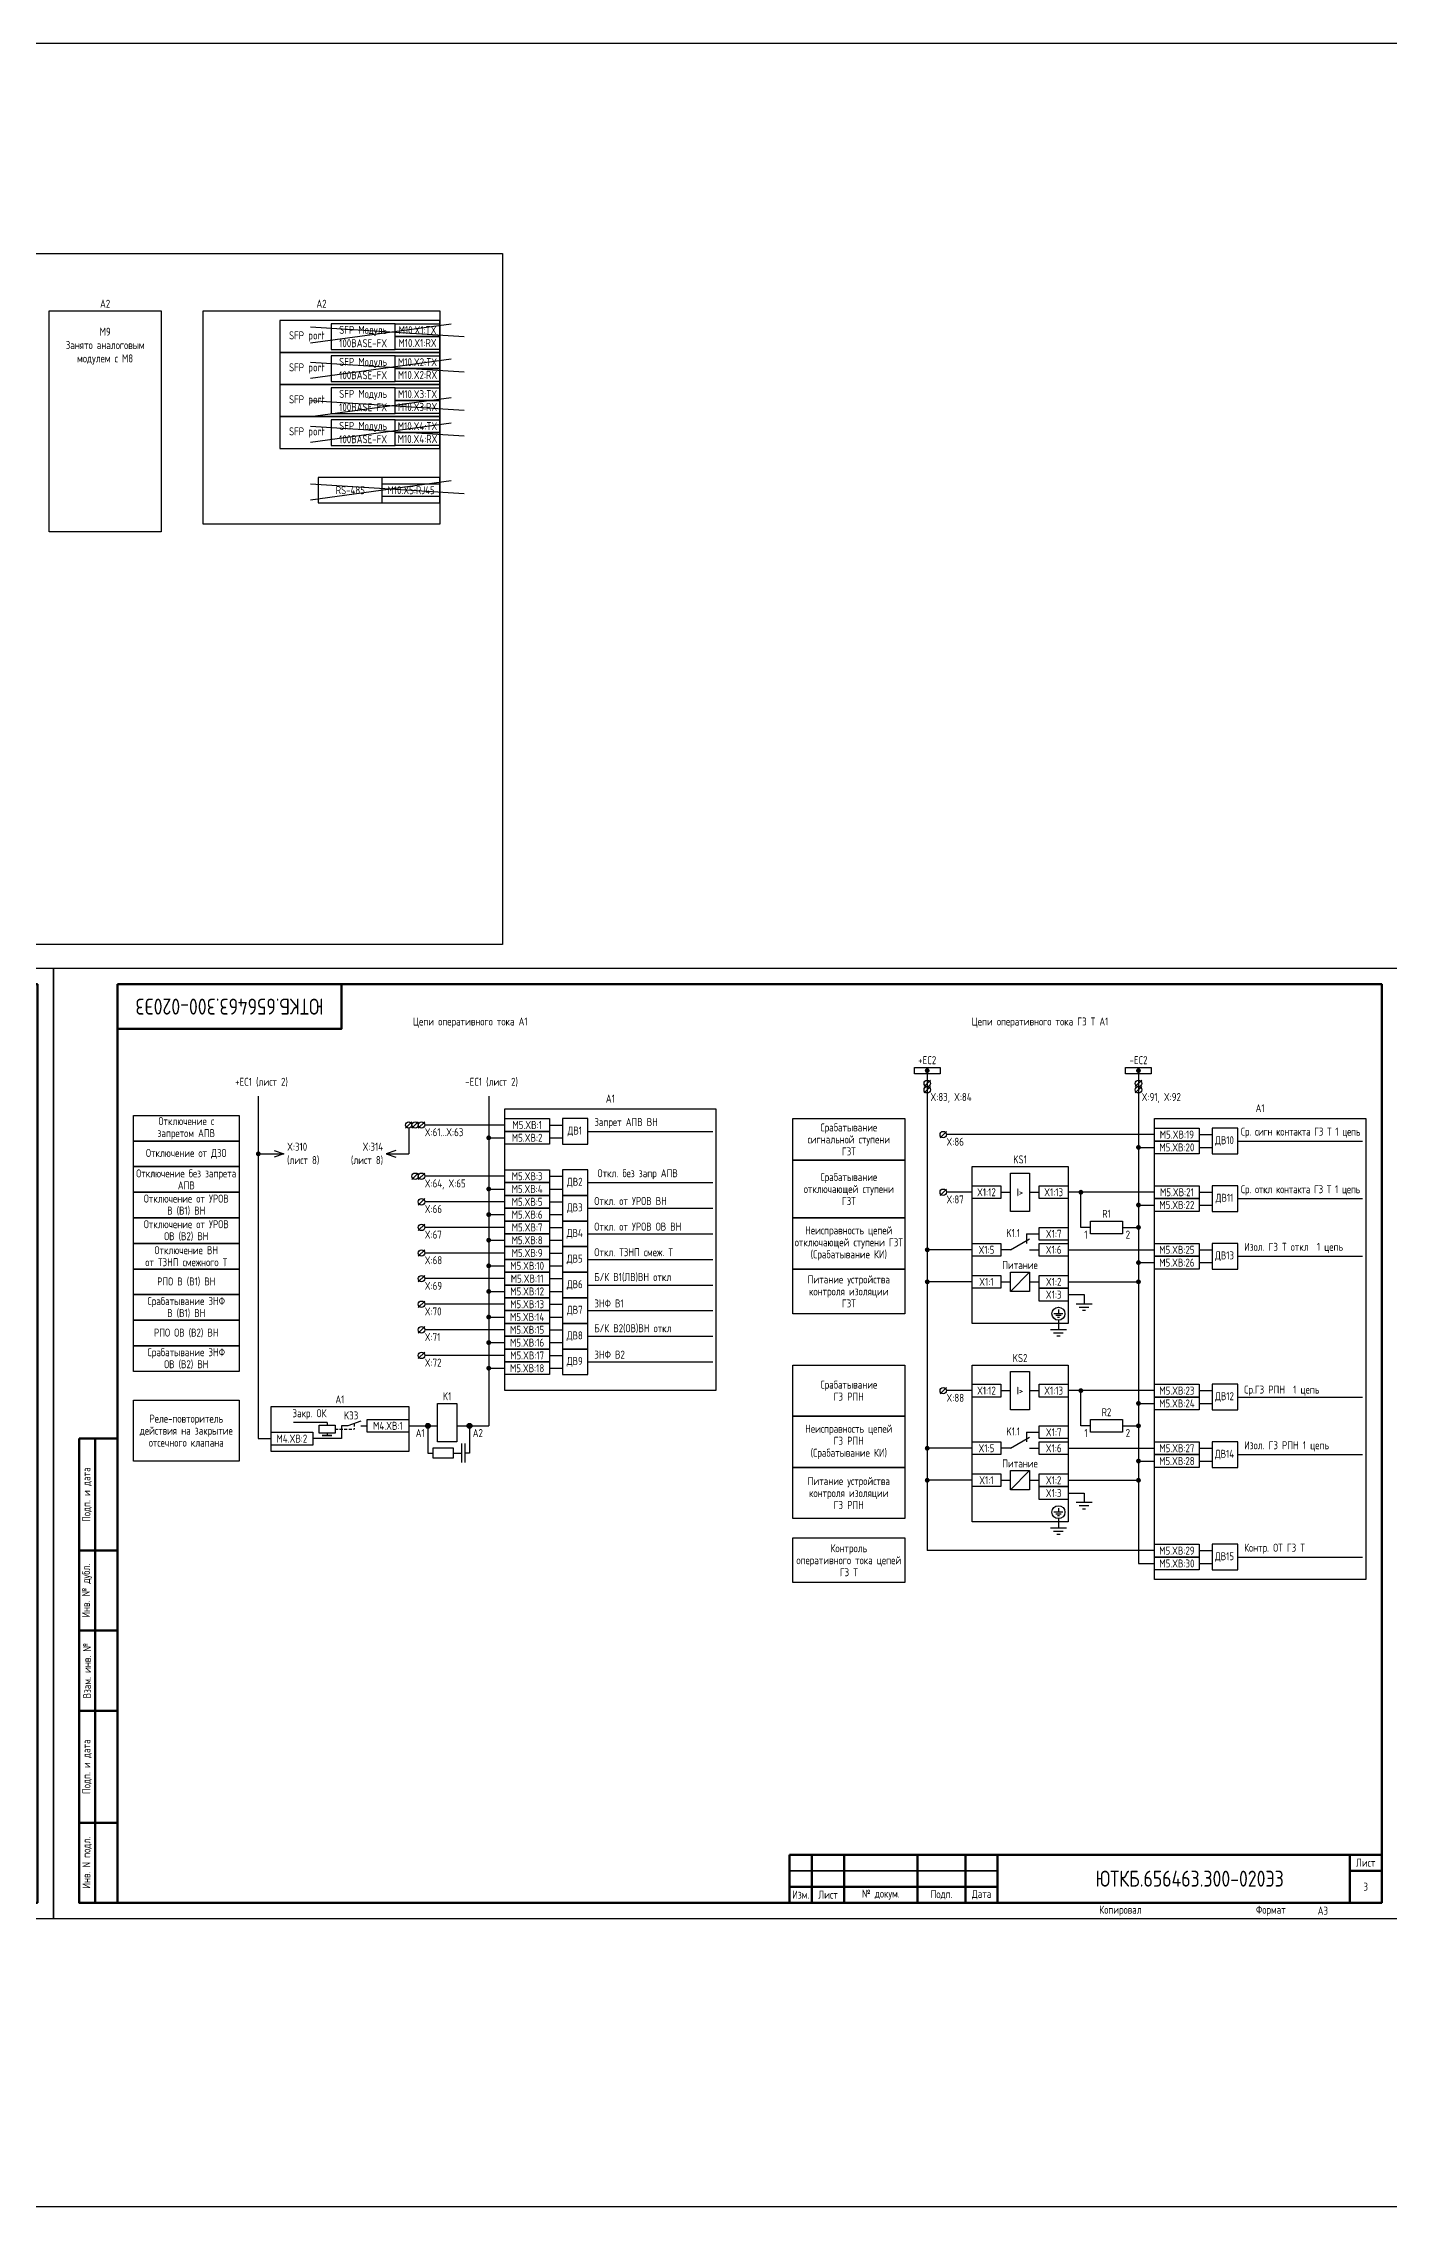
# Model space of a CAD drawing. Header units: millimetres. Extents: x -1117 to 5846, y -90 to 586.
# Drawn here: x 837 to 1258, y -90 to 586 of the extents above; entities that cross this region are included whole.
import ezdxf
from ezdxf.enums import TextEntityAlignment as Align

# ---------------------------------------------------------------- set-up
doc = ezdxf.new("R2010")
doc.units = ezdxf.units.MM
doc.linetypes.add('HIDDEN2', pattern=[4.7625, 3.175, -1.5875])
doc.styles.add('Gost_type_A', font='GOST_A.TTF')

# ---------------------------------------------------------------- blocks, each defined once
blk = doc.blocks.new('Штамп угловой верхний')
at = {"lineweight": 50}
blk.add_lwpolyline([(0, 0), (70, 0), (70, -14), (0, -14)], close=True, dxfattribs=at)
blk = doc.blocks.new('Формат_А3')
blk.add_lwpolyline([(-420, 297), (0, 297), (0, 0), (-420, 0)], close=True)
at = {"lineweight": 50}
blk.add_lwpolyline([(-400, 292), (-5, 292), (-5, 5), (-400, 5)], close=True, dxfattribs=at)
blk = doc.blocks.new('Штамп левый нижний')
at = {"lineweight": 50}
for points in [[(-12, 145), (-7, 145), (-7, 110), (-12, 110)], [(-7, 145), (0, 145), (0, 110), (-7, 110)], [(-12, 110), (-7, 110), (-7, 85), (-12, 85)], [(-7, 110), (0, 110), (0, 85), (-7, 85)], [(-12, 85), (-7, 85), (-7, 60), (-12, 60)], [(-7, 85), (0, 85), (0, 60), (-7, 60)], [(-12, 60), (-7, 60), (-7, 25), (-12, 25)], [(-7, 60), (0, 60), (0, 25), (-7, 25)], [(-12, 25), (-7, 25), (-7, 0), (-12, 0)], [(-7, 25), (0, 25), (0, 0), (-7, 0)]]:
    blk.add_lwpolyline(points, close=True, dxfattribs=at)
at = {"char_height": 2.5, "attachment_point": 5, "rotation": 90, "style": 'Gost_type_A'}
for s, insert, width in [('Подп. и дата', (-9.5, 127.5), 35), ('Инв. № дубл.', (-9.5, 97.5), 25), ('Взам. инв. №', (-9.5, 72.5), 25), ('Подп. и дата', (-9.5, 42.5), 35), ('Инв. N подл.', (-9.5, 12.5), 25)]:
    blk.add_mtext(s, dxfattribs=dict(at, insert=insert, width=width))
blk = doc.blocks.new('Штамп малый нижний')
at = {"lineweight": 50}
for points in [[(-185, 15), (-178, 15), (-178, 5), (-185, 5)], [(-178, 15), (-168, 15), (-168, 5), (-178, 5)], [(-168, 15), (-145, 15), (-145, 5), (-168, 5)], [(-145, 15), (-130, 15), (-130, 5), (-145, 5)], [(-130, 15), (-120, 15), (-120, 5), (-130, 5)], [(-120, 15), (-10, 15), (-10, 0), (-120, 0)], [(-10, 15), (0, 15), (0, 10), (-10, 10)], [(-10, 10), (0, 10), (0, 0), (-10, 0)], [(-185, 5), (-178, 5), (-178, 0), (-185, 0)], [(-178, 5), (-168, 5), (-168, 0), (-178, 0)], [(-168, 5), (-145, 5), (-145, 0), (-168, 0)], [(-145, 5), (-130, 5), (-130, 0), (-145, 0)], [(-130, 5), (-120, 5), (-120, 0), (-130, 0)]]:
    blk.add_lwpolyline(points, close=True, dxfattribs=at)
for points in [[(-185, 15), (-178, 15), (-178, 10), (-185, 10)], [(-178, 15), (-168, 15), (-168, 10), (-178, 10)], [(-168, 15), (-145, 15), (-145, 10), (-168, 10)], [(-145, 15), (-130, 15), (-130, 10), (-145, 10)], [(-130, 15), (-120, 15), (-120, 10), (-130, 10)], [(-185, 10), (-178, 10), (-178, 5), (-185, 5)], [(-178, 10), (-168, 10), (-168, 5), (-178, 5)], [(-168, 10), (-145, 10), (-145, 5), (-168, 5)], [(-145, 10), (-130, 10), (-130, 5), (-145, 5)], [(-130, 10), (-120, 10), (-120, 5), (-130, 5)]]:
    blk.add_lwpolyline(points, close=True)
at = {"char_height": 2.5, "style": 'Gost_type_A'}
for s, insert, width, attachment_point in [('Лист', (-5, 12.5), 10, 5), ('Изм.', (-181.5, 2.5), 7, 5), ('Лист', (-173, 2.5), 10, 5), ('№ докум.', (-156.5, 2.5), 23, 5), ('Подп.', (-137.5, 2.5), 15, 5), ('Дата', (-125, 2.5), 10, 5), ('Копировал', (-75, -2.53), 13.1202, 6), ('Формат', (-30, -2.53), 13.1202, 6)]:
    blk.add_mtext(s, dxfattribs=dict(at, insert=insert, width=width, attachment_point=attachment_point))
blk = doc.blocks.new('POINT')
at = {"const_width": 0.75}
blk.add_lwpolyline([(-0.375, 0, 1), (0.375, 0, 1)], format="xyb", close=True, dxfattribs=at)
blk = doc.blocks.new('Шинка')
blk.add_lwpolyline([(-4, 1), (4, 1), (4, -1), (-4, -1)], close=True)
blk.add_blockref('POINT', (0, 0))

msp = doc.modelspace()

# ---------------------------------------------------------------- hatches: boundary and pattern name
at = {"linetype": 'Continuous', "ltscale": 4.8}
h = msp.add_hatch(color=256, dxfattribs=at)
edge = h.paths.add_edge_path()
edge.add_arc((957, 154), 0.75, 0, 360)
h = msp.add_hatch(color=256, dxfattribs=at)
edge = h.paths.add_edge_path()
edge.add_arc((970, 154), 0.75, 0, 360)

# ---------------------------------------------------------------- linework, layer by layer
at = {"color": 6}
for p, q in [((920.28, 492.36), (964.28, 498.36)), ((920.28, 497.36), (968.28, 494.36)), ((920.28, 481.36), (964.28, 487.36)), ((920.28, 486.36), (968.28, 483.36)), ((920.28, 469.36), (964.28, 475.36)), ((920.28, 474.36), (968.28, 471.36)), ((920.28, 461.36), (964.28, 467.36)), ((920.28, 466.36), (968.28, 463.36)), ((920.28, 443.36), (964.28, 449.36)), ((920.28, 448.36), (968.28, 445.36))]:
    msp.add_line(p, q, dxfattribs=at)
for p, q in [((1113, 265), (1113, 115)), ((1113, 265), (1113, 262)), ((1179, 265), (1179, 111)), ((1179, 265), (1179, 262)), ((904, 257), (904, 150)), ((976, 257), (976, 154)), ((1114, 262), (1112, 260)), ((1114, 260), (1112, 258)), ((1180, 262), (1178, 260)), ((1180, 260), (1178, 258)), ((952, 249), (950, 247)), ((951, 247), (951, 239)), ((954, 249), (952, 247)), ((956, 249), (954, 247)), ((981, 248), (956, 248)), ((976, 244), (981, 244)), ((995, 248), (999, 248)), ((995, 244), (999, 244)), ((1007, 246), (1046, 246)), ((1119, 246), (1117, 244)), ((1184, 245), (1119, 245)), ((1198, 245), (1202, 245)), ((904, 239), (912, 239)), ((944, 239), (951, 239)), ((1179, 241), (1184, 241)), ((1198, 241), (1202, 241)), ((1210, 243), (1249, 243)), ((954, 233), (952, 231)), ((956, 233), (954, 231)), ((981, 232), (956, 232)), ((995, 232), (999, 232)), ((1007, 230), (1046, 230)), ((956, 225), (954, 223)), ((981, 224), (956, 224)), ((976, 228), (981, 228)), ((995, 228), (999, 228)), ((995, 224), (999, 224)), ((1119, 228), (1117, 226)), ((1127, 227), (1119, 227)), ((1136, 227), (1139, 227)), ((1145, 227), (1148, 227)), ((1184, 227), (1157, 227)), ((1161, 216), (1161, 227)), ((1198, 227), (1202, 227)), ((1210, 225), (1249, 225)), ((956, 217), (954, 215)), ((976, 220), (981, 220)), ((995, 220), (999, 220)), ((1007, 222), (1046, 222)), ((1179, 223), (1184, 223)), ((1198, 223), (1202, 223)), ((981, 216), (956, 216)), ((976, 212), (981, 212)), ((995, 216), (999, 216)), ((995, 212), (999, 212)), ((1007, 214), (1046, 214)), ((1139, 209), (1145, 212.46)), ((1144, 214), (1148, 214)), ((1144, 214), (1144, 211)), ((1164, 216), (1161, 216)), ((1174, 216), (1179, 216)), ((956, 209), (954, 207)), ((981, 208), (956, 208)), ((976, 204), (981, 204)), ((995, 208), (999, 208)), ((995, 204), (999, 204)), ((1007, 206), (1046, 206)), ((1127, 209), (1113, 209)), ((1139, 209), (1136, 209)), ((1145, 209), (1148, 209)), ((1157, 209), (1184, 209)), ((1179, 205), (1184, 205)), ((1198, 209), (1202, 209)), ((1198, 205), (1202, 205)), ((1210, 207), (1249, 207)), ((956, 201), (954, 199)), ((981, 200), (956, 200)), ((995, 200), (999, 200)), ((1007, 198), (1046, 198)), ((1127, 199), (1113, 199)), ((1136, 199), (1139, 199)), ((1139, 196), (1145, 202)), ((1145, 199), (1148, 199)), ((1157, 199), (1179, 199)), ((956, 193), (954, 191)), ((981, 192), (956, 192)), ((976, 196), (981, 196)), ((995, 196), (999, 196)), ((995, 192), (999, 192)), ((1007, 190), (1046, 190)), ((1157, 195), (1162, 195)), ((956, 185), (954, 183)), ((981, 184), (956, 184)), ((976, 188), (981, 188)), ((995, 188), (999, 188)), ((995, 184), (999, 184)), ((956, 177), (954, 175)), ((981, 176), (956, 176)), ((976, 180), (981, 180)), ((995, 180), (999, 180)), ((995, 176), (999, 176)), ((1007, 182), (1046, 182)), ((976, 172), (981, 172)), ((995, 172), (999, 172)), ((1007, 174), (1046, 174)), ((1119, 166), (1117, 164)), ((1127, 165), (1119, 165)), ((1136, 165), (1139, 165)), ((1145, 165), (1148, 165)), ((1184, 165), (1157, 165)), ((1161, 154), (1161, 165)), ((1198, 165), (1202, 165)), ((1210, 163), (1249, 163)), ((1179, 161), (1184, 161)), ((1198, 161), (1202, 161)), ((904, 150), (908, 150)), ((925.5, 155), (915, 155)), ((925.5, 155), (925.5, 154.25)), ((925.5, 151.75), (925.5, 151)), ((951, 154), (960, 154)), ((966, 154), (976, 154)), ((1139, 147), (1145, 150.46)), ((1144, 152), (1148, 152)), ((1144, 152), (1144, 149)), ((1164, 154), (1161, 154)), ((1174, 154), (1179, 154)), ((1127, 147), (1113, 147)), ((1139, 147), (1136, 147)), ((1145, 147), (1148, 147)), ((1157, 147), (1184, 147)), ((1179, 143), (1184, 143)), ((1198, 147), (1202, 147)), ((1198, 143), (1202, 143)), ((1210, 145), (1249, 145)), ((1127, 137), (1113, 137)), ((1136, 137), (1139, 137)), ((1139, 134), (1145, 140)), ((1145, 137), (1148, 137)), ((1157, 137), (1179, 137)), ((1157, 133), (1162, 133)), ((1184, 115), (1113, 115)), ((1198, 115), (1202, 115)), ((1179, 111), (1184, 111)), ((1198, 111), (1202, 111)), ((1210, 113), (1249, 113))]:
    msp.add_line(p, q)
at = {"ltscale": 4.32}
for p, q in [((1154, 190.3), (1154, 189.02)), ((1164.5, 192), (1159.5, 192)), ((1163.5, 191), (1160.5, 191)), ((1162.5, 190), (1161.5, 190)), ((1162, 195), (1162, 192)), ((1156.5, 184), (1151.5, 184)), ((1155.5, 183), (1152.5, 183)), ((1155.42, 189.02), (1152.58, 189.02)), ((1154.85, 188.45), (1153.15, 188.45)), ((1154.28, 187.88), (1153.72, 187.88)), ((1154, 187), (1154, 184)), ((1154.5, 182), (1153.5, 182)), ((1164.5, 130), (1159.5, 130)), ((1163.5, 129), (1160.5, 129)), ((1162, 133), (1162, 130)), ((1156.5, 122), (1151.5, 122)), ((1155.42, 127.02), (1152.58, 127.02)), ((1154.85, 126.45), (1153.15, 126.45)), ((1154.28, 125.88), (1153.72, 125.88)), ((1154, 128.3), (1154, 127.02)), ((1154, 125), (1154, 122)), ((1162.5, 128), (1161.5, 128)), ((1155.5, 121), (1152.5, 121)), ((1154.5, 120), (1153.5, 120))]:
    msp.add_line(p, q, dxfattribs=at)
at = {"linetype": 'Continuous', "ltscale": 4.32}
msp.add_line((936, 155.5), (932, 154), dxfattribs=at)
at = {"linetype": 'Continuous', "ltscale": 1.08}
for p, q in [((930, 150), (921, 150)), ((932, 154), (930, 154)), ((930, 154), (930, 150)), ((936, 154), (938, 154))]:
    msp.add_line(p, q, dxfattribs=at)
at = {"linetype": 'HIDDEN2', "ltscale": 0.3}
for p in [(928, 153), (934, 154.75)]:
    msp.add_line(p, (934, 153), dxfattribs=at)
at = {"linetype": 'Continuous', "ltscale": 4.8}
for p, q in [((957, 154), (957, 145.5)), ((970, 154), (970, 145.5)), ((957, 145.5), (958.5, 145.5)), ((965, 145.5), (967.5, 145.5)), ((967.5, 148.5), (967.5, 142.5)), ((968.5, 148.5), (968.5, 142.5)), ((970, 145.5), (968.5, 145.5))]:
    msp.add_line(p, q, dxfattribs=at)
for points in [[(-1117.42, 586), (5845.64, 586), (5845.64, -90), (-1117.42, -90)], [(210, 520.36), (980.33, 520.36), (980.33, 304.36), (210, 304.36)], [(838.66, 502.36), (873.66, 502.36), (873.66, 433.36), (838.66, 433.36)], [(886.76, 502.36), (960.76, 502.36), (960.76, 435.78), (886.76, 435.78)], [(960.76, 499.36), (910.76, 499.36), (910.76, 489.36), (960.76, 489.36)], [(946.76, 498.36), (960.76, 498.36), (960.76, 494.36), (946.76, 494.36)], [(946.76, 494.36), (960.76, 494.36), (960.76, 490.36), (946.76, 490.36)], [(960.76, 489.36), (910.76, 489.36), (910.76, 479.36), (960.76, 479.36)], [(946.76, 488.36), (960.76, 488.36), (960.76, 484.36), (946.76, 484.36)], [(946.76, 484.36), (960.76, 484.36), (960.76, 480.36), (946.76, 480.36)], [(960.76, 479.36), (910.76, 479.36), (910.76, 469.36), (960.76, 469.36)], [(946.76, 478.36), (960.76, 478.36), (960.76, 474.36), (946.76, 474.36)], [(946.76, 474.36), (960.76, 474.36), (960.76, 470.36), (946.76, 470.36)], [(960.76, 469.36), (910.76, 469.36), (910.76, 459.36), (960.76, 459.36)], [(946.76, 468.36), (960.76, 468.36), (960.76, 464.36), (946.76, 464.36)], [(946.76, 464.36), (960.76, 464.36), (960.76, 460.36), (946.76, 460.36)], [(942.76, 448.36), (960.76, 448.36), (960.76, 444.36), (942.76, 444.36)], [(898, 243), (865, 243), (865, 251), (898, 251)], [(981, 253), (1047, 253), (1047, 165), (981, 165)], [(981, 250), (995, 250), (995, 246), (981, 246)], [(981, 246), (995, 246), (995, 242), (981, 242)], [(1106, 237), (1071, 237), (1071, 250), (1106, 250)], [(1184, 250), (1250, 250), (1250, 106), (1184, 106)], [(1184, 247), (1198, 247), (1198, 243), (1184, 243)], [(898, 235), (865, 235), (865, 243), (898, 243)], [(1106, 219), (1071, 219), (1071, 237), (1106, 237)], [(1184, 243), (1198, 243), (1198, 239), (1184, 239)], [(898, 227), (865, 227), (865, 235), (898, 235)], [(981, 234), (995, 234), (995, 230), (981, 230)], [(981, 230), (995, 230), (995, 226), (981, 226)], [(1127, 235), (1157, 235), (1157, 186), (1127, 186)], [(1139, 233), (1145, 233), (1145, 221), (1139, 221)], [(898, 219), (865, 219), (865, 227), (898, 227)], [(981, 226), (995, 226), (995, 222), (981, 222)], [(1127, 229), (1136, 229), (1136, 225), (1127, 225)], [(1148, 229), (1157, 229), (1157, 225), (1148, 225)], [(1184, 229), (1198, 229), (1198, 225), (1184, 225)], [(1184, 225), (1198, 225), (1198, 221), (1184, 221)], [(898, 211), (865, 211), (865, 219), (898, 219)], [(981, 222), (995, 222), (995, 218), (981, 218)], [(981, 218), (995, 218), (995, 214), (981, 214)], [(1106, 203), (1071, 203), (1071, 219), (1106, 219)], [(1164, 218), (1174, 218), (1174, 214), (1164, 214)], [(898, 203), (865, 203), (865, 211), (898, 211)], [(981, 214), (995, 214), (995, 210), (981, 210)], [(981, 210), (995, 210), (995, 206), (981, 206)], [(1127, 211), (1136, 211), (1136, 207), (1127, 207)], [(1148, 216), (1157, 216), (1157, 212), (1148, 212)], [(1148, 211), (1157, 211), (1157, 207), (1148, 207)], [(1184, 211), (1198, 211), (1198, 207), (1184, 207)], [(898, 195), (865, 195), (865, 203), (898, 203)], [(981, 206), (995, 206), (995, 202), (981, 202)], [(1106, 189), (1071, 189), (1071, 203), (1106, 203)], [(1184, 207), (1198, 207), (1198, 203), (1184, 203)], [(981, 202), (995, 202), (995, 198), (981, 198)], [(981, 198), (995, 198), (995, 194), (981, 194)], [(1127, 201), (1136, 201), (1136, 197), (1127, 197)], [(1139, 202), (1145, 202), (1145, 196), (1139, 196)], [(1148, 201), (1157, 201), (1157, 197), (1148, 197)], [(1148, 197), (1157, 197), (1157, 193), (1148, 193)], [(898, 187), (865, 187), (865, 195), (898, 195)], [(981, 194), (995, 194), (995, 190), (981, 190)], [(981, 190), (995, 190), (995, 186), (981, 186)], [(898, 179), (865, 179), (865, 187), (898, 187)], [(981, 186), (995, 186), (995, 182), (981, 182)], [(898, 171), (865, 171), (865, 179), (898, 179)], [(981, 182), (995, 182), (995, 178), (981, 178)], [(981, 178), (995, 178), (995, 174), (981, 174)], [(981, 174), (995, 174), (995, 170), (981, 170)], [(1106, 157), (1071, 157), (1071, 173), (1106, 173)], [(1127, 173), (1157, 173), (1157, 124), (1127, 124)], [(1139, 171), (1145, 171), (1145, 159), (1139, 159)], [(1127, 167), (1136, 167), (1136, 163), (1127, 163)], [(1148, 167), (1157, 167), (1157, 163), (1148, 163)], [(1184, 167), (1198, 167), (1198, 163), (1184, 163)], [(1184, 163), (1198, 163), (1198, 159), (1184, 159)], [(898, 143), (865, 143), (865, 162), (898, 162)], [(908, 160), (951, 160), (951, 146), (908, 146)], [(938, 156), (951, 156), (951, 152), (938, 152)], [(960, 161), (966, 161), (966, 149), (960, 149)], [(1106, 141), (1071, 141), (1071, 157), (1106, 157)], [(1164, 156), (1174, 156), (1174, 152), (1164, 152)], [(908, 152), (921, 152), (921, 148), (908, 148)], [(928, 154.25), (928, 151.75), (923, 151.75), (923, 154.25)], [(927, 151), (924, 151)], [(1127, 149), (1136, 149), (1136, 145), (1127, 145)], [(1148, 154), (1157, 154), (1157, 150), (1148, 150)], [(1148, 149), (1157, 149), (1157, 145), (1148, 145)], [(1184, 149), (1198, 149), (1198, 145), (1184, 145)], [(1184, 145), (1198, 145), (1198, 141), (1184, 141)], [(1106, 125), (1071, 125), (1071, 141), (1106, 141)], [(1127, 139), (1136, 139), (1136, 135), (1127, 135)], [(1139, 140), (1145, 140), (1145, 134), (1139, 134)], [(1148, 139), (1157, 139), (1157, 135), (1148, 135)], [(1148, 135), (1157, 135), (1157, 131), (1148, 131)], [(1106, 105), (1071, 105), (1071, 119), (1106, 119)], [(1184, 117), (1198, 117), (1198, 113), (1184, 113)], [(1184, 113), (1198, 113), (1198, 109), (1184, 109)]]:
    msp.add_lwpolyline(points, close=True)
at = {"linetype": 'Continuous', "ltscale": 4}
for points in [[(926.76, 490.36), (946.76, 490.36), (946.76, 498.36), (926.76, 498.36)], [(926.76, 480.36), (946.76, 480.36), (946.76, 488.36), (926.76, 488.36)], [(926.76, 470.36), (946.76, 470.36), (946.76, 478.36), (926.76, 478.36)], [(926.76, 460.36), (946.76, 460.36), (946.76, 468.36), (926.76, 468.36)], [(922.76, 442.36), (960.76, 442.36), (960.76, 450.36), (922.76, 450.36)], [(922.76, 442.36), (942.76, 442.36), (942.76, 450.36), (922.76, 450.36)]]:
    msp.add_lwpolyline(points, close=True, dxfattribs=at)
at = {"ltscale": 4}
for points in [[(999, 242), (1007, 242), (1007, 250), (999, 250)], [(1202, 239), (1210, 239), (1210, 247), (1202, 247)], [(999, 226), (1007, 226), (1007, 234), (999, 234)], [(999, 218), (1007, 218), (1007, 226), (999, 226)], [(1202, 221), (1210, 221), (1210, 229), (1202, 229)], [(999, 210), (1007, 210), (1007, 218), (999, 218)], [(999, 202), (1007, 202), (1007, 210), (999, 210)], [(1202, 203), (1210, 203), (1210, 211), (1202, 211)], [(999, 194), (1007, 194), (1007, 202), (999, 202)], [(999, 186), (1007, 186), (1007, 194), (999, 194)], [(999, 178), (1007, 178), (1007, 186), (999, 186)], [(999, 170), (1007, 170), (1007, 178), (999, 178)], [(1202, 159), (1210, 159), (1210, 167), (1202, 167)], [(1202, 141), (1210, 141), (1210, 149), (1202, 149)], [(1202, 109), (1210, 109), (1210, 117), (1202, 117)]]:
    msp.add_lwpolyline(points, close=True, dxfattribs=at)
for points in [[(909, 240), (912, 239), (909, 238)], [(947, 240), (944, 239), (947, 238)]]:
    msp.add_lwpolyline(points)
at = {"linetype": 'Continuous', "ltscale": 4.8}
msp.add_lwpolyline([(958.5, 144), (965, 144), (965, 147), (958.5, 147)], close=True, dxfattribs=at)
for centre, radius in [((1113, 261), 1), ((1113, 259), 1), ((1179, 261), 1), ((1179, 259), 1), ((951, 248), 1), ((953, 248), 1), ((955, 248), 1), ((1118, 245), 1), ((953, 232), 1), ((955, 232), 1), ((955, 224), 1), ((1118, 227), 1), ((955, 216), 1), ((955, 208), 1), ((955, 200), 1), ((955, 192), 1), ((1154, 189.02), 2.02), ((955, 184), 1), ((955, 176), 1), ((1118, 165), 1), ((1154, 127.02), 2.02)]:
    msp.add_circle(centre, radius)
for centre in [(957, 154), (970, 154)]:
    msp.add_circle(centre, 0.75, dxfattribs=at)

# ---------------------------------------------------------------- block references
at = {"color": 1}
for name, p in [('Формат_А3', (840, 0)), ('Формат_А3', (1260, 0)), ('Штамп левый нижний', (860, 5)), ('Штамп малый нижний', (1255, 5))]:
    msp.add_blockref(name, p, dxfattribs=at)
for name, p in [('Штамп угловой верхний', (860, 292)), ('Шинка', (1113, 265)), ('Шинка', (1179, 265)), ('POINT', (976, 244)), ('POINT', (904, 239)), ('POINT', (1179, 241)), ('POINT', (976, 228)), ('POINT', (1161, 227)), ('POINT', (1179, 223)), ('POINT', (976, 220)), ('POINT', (1179, 216)), ('POINT', (976, 212)), ('POINT', (1113, 209)), ('POINT', (976, 204)), ('POINT', (1179, 205)), ('POINT', (976, 196)), ('POINT', (1113, 199)), ('POINT', (1179, 199)), ('POINT', (976, 188)), ('POINT', (976, 180)), ('POINT', (976, 172)), ('POINT', (1161, 165)), ('POINT', (1179, 161)), ('POINT', (1179, 154)), ('POINT', (1113, 147)), ('POINT', (1179, 143)), ('POINT', (1113, 137)), ('POINT', (1179, 137))]:
    msp.add_blockref(name, p)

# ---------------------------------------------------------------- texts
at = {"color": 1, "style": 'Gost_type_A'}
msp.add_text('A1', height=2.5, dxfattribs=at).set_placement((956, 153), align=Align.TOP_RIGHT)
msp.add_text('A2', height=2.5, dxfattribs=at).set_placement((971, 153), align=Align.TOP_LEFT)
at = {"char_height": 2.5, "line_spacing_factor": 0.9, "style": 'Gost_type_A'}
for s, insert, width, attachment_point in [('A2', (856.16, 503.36), 35, 8), ('A2', (923.76, 503.36), 74.0002, 8), ('Цепи оперативного тока А1', (970.25, 280), 197.5, 5), ('Цепи оперативного тока ГЗ Т А1', (1148.25, 280), 197.5, 5), ('A1', (1014, 255), 66, 8), ('X:83, X:84', (1114, 258), 16, 1), ('X:91, X:92', (1180, 258), 16, 1), ('Отключение с\\Pзапретом АПВ', (881.5, 247), 33, 5), ('A1', (1217, 252), 66, 8), ('X:61...X:63', (956, 247), 8, 1), ('Срабатывание\\Pсигнальной ступени\\PГЗТ', (1088.5, 243.5), 35, 5), ('X:86', (1119, 244), 8, 1), ('Отключение от ДЗО', (881.5, 239), 33, 5), ('KS1', (1142, 236), 30, 8), ('Отключение без запрета АПВ', (881.5, 231), 33, 5), ('X:64, X:65', (956, 231), 15, 1), ('Срабатывание\\Pотключающей ступени\\PГЗТ', (1088.5, 228), 35, 5), ('Отключение от УРОВ\\PВ (В1) ВН', (881.5, 223), 33, 5), ('X:87', (1119, 226), 8, 1), ('Отключение от УРОВ\\PОВ (В2) ВН', (881.5, 215), 33, 5), ('X:66', (956, 223), 8, 1), ('Неисправность цепей отключающей ступени ГЗТ\\P(Срабатывание КИ)', (1088.5, 211), 35, 5), ('R1', (1169, 219), 10, 8), ('Отключение ВН\\Pот ТЗНП смежного Т', (881.5, 207), 33, 5), ('X:67', (956, 215), 8, 1), ('K1.1', (1142, 213), 12, 9), ('{\\T0.9;1}', (1163, 215), 5, 3), ('{\\T0.9;2}', (1175, 215), 5, 1), ('X:68', (956, 207), 8, 1), ('РПО В (В1) ВН', (881.5, 199), 33, 5), ('X:69', (956, 199), 8, 1), ('Питание устройства контроля изоляции\\PГЗТ', (1088.5, 196), 35, 5), ('Срабатывание ЗНФ\\PВ (В1) ВН', (881.5, 191), 33, 5), ('X:70', (956, 191), 8, 1), ('РПО ОВ (В2) ВН', (881.5, 183), 33, 5), ('X:71', (956, 183), 8, 1), ('Срабатывание ЗНФ\\PОВ (В2) ВН', (881.5, 175), 33, 5), ('KS2', (1142, 173.94), 30, 8), ('X:72', (956, 175), 8, 1), ('A1', (929.5, 161), 43.0001, 8), ('Срабатывание\\PГЗ РПН', (1088.5, 165), 35, 5), ('X:88', (1119, 164), 8, 1), ('Реле-повторитель действия на закрытие отсечного клапана', (881.5, 152.5), 33, 5), ('R2', (1169, 157), 10, 8), ('Неисправность цепей\\PГЗ РПН\\P(Срабатывание КИ)', (1088.5, 149), 35, 5), ('K1.1', (1142, 151), 12, 9), ('{\\T0.9;1}', (1163, 153), 5, 3), ('{\\T0.9;2}', (1175, 153), 5, 1), ('Питание устройства контроля изоляции\\PГЗ РПН', (1088.5, 133), 35, 5), ('Контроль\\Pоперативного тока цепей ГЗ Т', (1088.5, 112), 35, 5)]:
    msp.add_mtext(s, dxfattribs=dict(at, insert=insert, width=width, attachment_point=attachment_point))
at = {"style": 'Gost_type_A'}
for s, insert, char_height, width, attachment_point in [('M9\\PЗанято аналоговым модулем с М8', (856.16, 491.36), 2.5, 35, 5), ('SFP port', (924.76, 494.36), 2.5, 20, 6), ('SFP Mодуль 100BASE-FX', (936.76, 494.36), 2.5, 19.9998, 5), ('M10.X1:RX', (953.76, 492.36), 2.5, 14, 5), ('M10.X1:TX', (953.76, 496.36), 2.5, 14, 5), ('SFP Mодуль 100BASE-FX', (936.76, 484.36), 2.5, 19.9998, 5), ('M10.X2:TX', (953.76, 486.36), 2.5, 14, 5), ('SFP port', (924.76, 484.36), 2.5, 20, 6), ('M10.X2:RX', (953.76, 482.36), 2.5, 14, 5), ('SFP port', (924.76, 474.36), 2.5, 20, 6), ('SFP Mодуль 100BASE-FX', (936.76, 474.36), 2.5, 19.9998, 5), ('M10.X3:RX', (953.76, 472.36), 2.5, 14, 5), ('M10.X3:TX', (953.76, 476.36), 2.5, 14, 5), ('SFP Mодуль 100BASE-FX', (936.76, 464.36), 2.5, 19.9998, 5), ('M10.X4:TX', (953.76, 466.36), 2.5, 14, 5), ('SFP port', (924.76, 464.36), 2.5, 20, 6), ('M10.X4:RX', (953.76, 462.36), 2.5, 14, 5), ('RS-485', (932.76, 446.36), 2.5, 19.9998, 5), ('M10.X5:RJ45', (951.76, 446.36), 2.5, 18.0002, 5), ('+EC2', (1113, 267), 2.5, 10, 8), ('-EC2', (1179, 267), 2.5, 10, 8), ('+EC1 (лист 2)', (905, 260), 2.5, 18, 8), ('-EC1 (лист 2)', (976.89, 260), 2.5, 19.7733, 8), ('Запрет АПВ ВН', (1009, 247), 2.5, 46.8301, 7), ('M5.XВ:2', (988, 244), 2.5, 14, 5), ('M5.XВ:1', (988, 248), 2.5, 14, 5), ('ДВ1', (1002.88, 246), 2.5, 7.7588, 5), ('M5.XВ:19', (1191, 245), 2.5, 14, 5), ('ДВ10', (1205.88, 243), 2.5, 7.7588, 5), ('{\\T0.95;Ср. сигн контакта ГЗ Т 1 цепь}', (1211, 244), 2.5, 44.8565, 7), ('X:310\\P(лист 8)', (913, 239), 2.5, 19, 4), ('X:314\\P(лист 8)', (943, 239), 2.5, 19, 6), ('M5.XВ:20', (1191, 241), 2.5, 14, 5), ('M5.XВ:3', (988, 232), 2.5, 14, 5), ('ДВ2', (1002.88, 230), 2.5, 7.7588, 5), ('M5.XВ:4', (988, 228), 2.5, 14, 5), ('M5.XВ:5', (988, 224), 2.5, 14, 5), ('ДВ3', (1002.88, 222), 2.5, 7.7588, 5), ('Откл. от УРОВ ВН', (1009, 223), 2.5, 27.8465, 7), ('X1:12', (1131.5, 227), 2.5, 9.0043, 5), ('I>', (1142, 227), 2.5, 6.0044, 5), ('X1:13', (1152.5, 227), 2.5, 9.0043, 5), ('M5.XВ:22', (1191, 223), 2.5, 14, 5), ('M5.XВ:21', (1191, 227), 2.5, 14, 5), ('ДВ11', (1205.88, 225), 2.5, 7.7588, 5), ('{\\T0.95;Ср. откл контакта ГЗ Т 1 цепь}', (1211, 226), 2.5, 43.1126, 7), ('M5.XВ:6', (988, 220), 2.5, 14, 5), ('M5.XВ:7', (988, 216), 2.5, 14, 5), ('Откл. от УРОВ ОВ ВН', (1009, 215), 2.5, 35.5248, 7), ('M5.XВ:8', (988, 212), 2.5, 14, 5), ('ДВ4', (1002.88, 214), 2.5, 7.7588, 5), ('X1:5', (1131.5, 209), 2.5, 9.0043, 5), ('X1:6', (1152.5, 209), 2.5, 9.0043, 5), ('X1:7', (1152.5, 214), 2.5, 9.0043, 5), ('M5.XВ:25', (1191, 209), 2.5, 14, 5), ('Изол. ГЗ Т откл  1 цепь', (1212, 208), 2.5, 46.0438, 7), ('M5.XВ:10', (988, 204), 2.5, 14, 5), ('M5.XВ:9', (988, 208), 2.5, 14, 5), ('ДВ5', (1002.88, 206), 2.5, 7.7588, 5), ('Откл. ТЗНП смеж. Т', (1009, 207), 2.5, 44.8592, 7), ('Питание', (1142, 203), 2.5, 12, 8), ('M5.XВ:26', (1191, 205), 2.5, 14, 5), ('ДВ13', (1205.88, 207), 2.5, 7.7588, 5), ('M5.XВ:12', (988, 196), 2.5, 14, 5), ('M5.XВ:11', (988, 200), 2.5, 14, 5), ('ДВ6', (1002.88, 198), 2.5, 7.7588, 5), ('Б/К В1(ЛВ)ВН откл', (1009, 199), 2.5, 27.8465, 7), ('X1:1', (1131.5, 199), 2.5, 9.0043, 5), ('X1:3', (1152.5, 195), 2.5, 9.0043, 5), ('X1:2', (1152.5, 199), 2.5, 9.0043, 5), ('M5.XВ:13', (988, 192), 2.5, 14, 5), ('ДВ7', (1002.88, 190), 2.5, 7.7588, 5), ('ЗНФ В1', (1009, 191), 2.5, 44.8565, 7), ('M5.XВ:14', (988, 188), 2.5, 14, 5), ('M5.XВ:15', (988, 184), 2.5, 14, 5), ('ДВ8', (1002.88, 182), 2.5, 7.7588, 5), ('Б/К В2(ОВ)ВН откл', (1009, 183), 2.5, 27.8465, 7), ('M5.XВ:16', (988, 180), 2.5, 14, 5), ('M5.XВ:17', (988, 176), 2.5, 14, 5), ('ЗНФ В2', (1009, 175), 2.5, 27.8465, 7), ('M5.XВ:18', (988, 172), 2.5, 14, 5), ('ДВ9', (1002.88, 174), 2.5, 7.7588, 5), ('K1', (963, 162), 2.5, 7, 8), ('X1:12', (1131.5, 165), 2.5, 9.0043, 5), ('I>', (1142, 165), 2.5, 6.0044, 5), ('X1:13', (1152.5, 165), 2.5, 9.0043, 5), ('M5.XВ:24', (1191, 161), 2.5, 14, 5), ('M5.XВ:23', (1191, 165), 2.5, 14, 5), ('ДВ12', (1205.88, 163), 2.5, 7.7588, 5), ('Ср.ГЗ РПН  1 цепь', (1212, 163.4), 2.5, 46.288, 7), ('Закр. ОК', (920, 156), 2.5, 14, 8), ('K33', (933, 156), 2.5, 6, 8), ('М4.XВ:2', (914.5, 150), 2.5, 13, 5), ('М4.XВ:1', (944.5, 154), 2.5, 13, 5), ('X1:7', (1152.5, 152), 2.5, 9.0043, 5), ('Изол. ГЗ РПН 1 цепь', (1212, 146), 2.5, 43.2348, 7), ('X1:5', (1131.5, 147), 2.5, 9.0043, 5), ('Питание', (1142, 141), 2.5, 12, 8), ('X1:6', (1152.5, 147), 2.5, 9.0043, 5), ('M5.XВ:28', (1191, 143), 2.5, 14, 5), ('M5.XВ:27', (1191, 147), 2.5, 14, 5), ('ДВ14', (1205.88, 145), 2.5, 7.7588, 5), ('X1:1', (1131.5, 137), 2.5, 9.0043, 5), ('X1:2', (1152.5, 137), 2.5, 9.0043, 5), ('X1:3', (1152.5, 133), 2.5, 9.0043, 5), ('M5.XВ:29', (1191, 115), 2.5, 14, 5), ('Контр. ОТ ГЗ Т', (1212, 114), 2.5, 37.4344, 7), ('M5.XВ:30', (1191, 111), 2.5, 14, 5), ('ДВ15', (1205.88, 113), 2.5, 7.7588, 5), ('ЮТКБ.656463.300-020Э3', (1195, 12.5), 5, 120, 5), ('3', (1250, 10), 2.5, 10, 5), ('A3', (1235, 2.5), 2.5, 20, 4)]:
    msp.add_mtext(s, dxfattribs=dict(at, insert=insert, char_height=char_height, width=width, attachment_point=attachment_point))
at = {"insert": (895, 285), "char_height": 5, "width": 70, "attachment_point": 5, "rotation": 180, "style": 'Gost_type_A'}
msp.add_mtext('ЮТКБ.656463.300-020Э3', dxfattribs=at)
at = {"color": 6, "insert": (1010, 231), "char_height": 2.5, "width": 34, "attachment_point": 7, "style": 'Gost_type_A'}
msp.add_mtext('Откл. без запр АПВ', dxfattribs=at)

doc.saveas('drawing.dxf')
